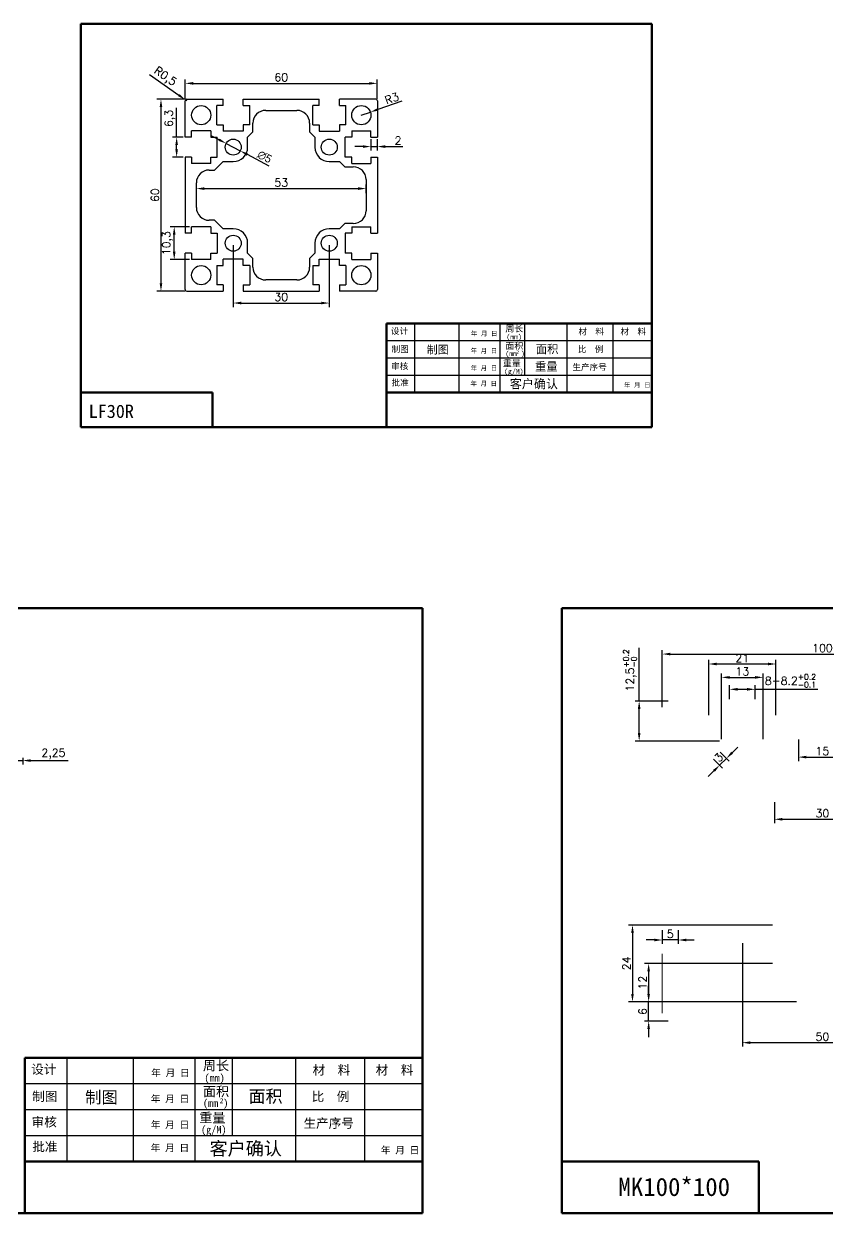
# Model space of a CAD drawing. Header units: millimetres. Extents: x 667 to 3290, y 428 to 2286.
# Drawn here: x 1120 to 1370.8, y 1030.2 to 1401.8 of the extents above; entities that cross this region are included whole.
import ezdxf

# ---------------------------------------------------------------- set-up
doc = ezdxf.new("R2010")
doc.units = ezdxf.units.MM
doc.layers.add('实体1', color=5, linetype='Continuous', lineweight=50)
doc.layers.add('标注层', color=210, linetype='Continuous', lineweight=0)
doc.layers.add('细线', color=100, linetype='Continuous')
doc.styles.get("Standard").update_dxf_attribs({"font": 'txt', "bigfont": 'gbcbig.shx'})
doc.styles.add('宋体', font='', dxfattribs={"height": 2.5})
doc.styles.add('文字', font='')
doc.styles.get('宋体').set_extended_font_data('SimSun')
doc.styles.get('文字').set_extended_font_data('KaiTi_GB2312')
doc.dimstyles.new('ISO-25', dxfattribs={"dimtxt": 2.5, "dimasz": 2.5, "dimexe": 1.25, "dimexo": 0.625, "dimtad": 1, "dimtxsty": 'Standard', "dimcen": 2.5, "dimadec": 0, "dimazin": 0, "dimtfac": 1, "dimtmove": 0, "dimatfit": 3, "dimfxl": 1, "dimarcsym": 0})

# ---------------------------------------------------------------- blocks, each defined once
blk = doc.blocks.new('*D659')
at = {"layer": 'DEFPOINTS', "color": 0, "transparency": 16777216}
for p in [(1419.34, 1204.87), (1319.34, 1187.7), (1419.34, 1187.7)]:
    blk.add_point(p, dxfattribs=at)
at = {"layer": '标注层', "color": 0, "lineweight": -2, "transparency": 16777216}
for p, q in [((1319.34, 1188.32), (1319.34, 1206.12)), ((1321.84, 1204.87), (1416.84, 1204.87)), ((1419.34, 1188.32), (1419.34, 1206.12))]:
    blk.add_line(p, q, dxfattribs=at)
at = {"layer": '标注层', "color": 0, "transparency": 16777216}
for points in [[(1321.84, 1205.29), (1321.84, 1204.46), (1319.34, 1204.87)], [(1416.84, 1205.29), (1416.84, 1204.46), (1419.34, 1204.87)]]:
    blk.add_solid(points, dxfattribs=at)
at = {"layer": '标注层', "color": 0, "transparency": 16777216, "insert": (1369.34, 1206.75), "char_height": 2.5, "attachment_point": 5}
blk.add_mtext('100', dxfattribs=at)
blk = doc.blocks.new('*D660')
at = {"layer": 'DEFPOINTS', "color": 0, "transparency": 16777216}
for p in [(1348.34, 1193.86), (1340.34, 1190.2), (1348.34, 1190.2)]:
    blk.add_point(p, dxfattribs=at)
at = {"layer": '标注层', "color": 0, "lineweight": -2, "transparency": 16777216}
for p, q in [((1340.34, 1190.82), (1340.34, 1195.11)), ((1342.84, 1193.86), (1345.84, 1193.86)), ((1348.34, 1190.82), (1348.34, 1195.11)), ((1348.34, 1193.86), (1367.88, 1193.86))]:
    blk.add_line(p, q, dxfattribs=at)
at = {"layer": '标注层', "color": 0, "transparency": 16777216}
for points in [[(1342.84, 1194.28), (1342.84, 1193.45), (1340.34, 1193.86)], [(1345.84, 1194.28), (1345.84, 1193.45), (1348.34, 1193.86)]]:
    blk.add_solid(points, dxfattribs=at)
at = {"layer": '标注层', "color": 0, "transparency": 16777216, "insert": (1359.36, 1196.53), "char_height": 2.5, "attachment_point": 5}
blk.add_mtext('\\A1;8-8.2{\\H0.7x;\\S+0.2^ -0.1;}', dxfattribs=at)
blk = doc.blocks.new('*D661')
at = {"layer": 'DEFPOINTS', "color": 0, "transparency": 16777216}
for p in [(1354.84, 1201.77), (1333.84, 1185.2), (1354.84, 1185.2)]:
    blk.add_point(p, dxfattribs=at)
at = {"layer": '标注层', "color": 0, "lineweight": -2, "transparency": 16777216}
for p, q in [((1333.84, 1185.82), (1333.84, 1203.02)), ((1336.34, 1201.77), (1352.34, 1201.77)), ((1354.84, 1185.82), (1354.84, 1203.02))]:
    blk.add_line(p, q, dxfattribs=at)
at = {"layer": '标注层', "color": 0, "transparency": 16777216}
for points in [[(1336.34, 1202.18), (1336.34, 1201.35), (1333.84, 1201.77)], [(1352.34, 1202.18), (1352.34, 1201.35), (1354.84, 1201.77)]]:
    blk.add_solid(points, dxfattribs=at)
at = {"layer": '标注层', "color": 0, "transparency": 16777216, "insert": (1344.34, 1203.64), "char_height": 2.5, "attachment_point": 5}
blk.add_mtext('21', dxfattribs=at)
blk = doc.blocks.new('*D662')
at = {"layer": 'DEFPOINTS', "color": 0, "transparency": 16777216}
for p in [(1350.84, 1197.59), (1337.84, 1177.7), (1350.84, 1177.7)]:
    blk.add_point(p, dxfattribs=at)
at = {"layer": '标注层', "color": 0, "lineweight": -2, "transparency": 16777216}
for p, q in [((1337.84, 1178.32), (1337.84, 1198.84)), ((1340.34, 1197.59), (1348.34, 1197.59)), ((1350.84, 1178.32), (1350.84, 1198.84))]:
    blk.add_line(p, q, dxfattribs=at)
at = {"layer": '标注层', "color": 0, "transparency": 16777216}
for points in [[(1340.34, 1198), (1340.34, 1197.17), (1337.84, 1197.59)], [(1348.34, 1198), (1348.34, 1197.17), (1350.84, 1197.59)]]:
    blk.add_solid(points, dxfattribs=at)
at = {"layer": '标注层', "color": 0, "transparency": 16777216, "insert": (1344.34, 1199.46), "char_height": 2.5, "attachment_point": 5}
blk.add_mtext('13', dxfattribs=at)
blk = doc.blocks.new('*D664')
at = {"layer": 'DEFPOINTS', "color": 0, "transparency": 16777216}
for p in [(1312.13, 1190.2), (1321.84, 1190.2), (1337.84, 1177.7)]:
    blk.add_point(p, dxfattribs=at)
at = {"layer": '标注层', "color": 0, "lineweight": -2, "transparency": 16777216}
for p, q in [((1312.13, 1190.2), (1312.13, 1206.82)), ((1321.21, 1190.2), (1310.88, 1190.2)), ((1312.13, 1180.2), (1312.13, 1187.7)), ((1337.21, 1177.7), (1310.88, 1177.7))]:
    blk.add_line(p, q, dxfattribs=at)
at = {"layer": '标注层', "color": 0, "transparency": 16777216}
for points in [[(1311.71, 1187.7), (1312.55, 1187.7), (1312.13, 1190.2)], [(1311.71, 1180.2), (1312.55, 1180.2), (1312.13, 1177.7)]]:
    blk.add_solid(points, dxfattribs=at)
at = {"layer": '标注层', "color": 0, "transparency": 16777216, "insert": (1309.26, 1199.76), "char_height": 2.5, "attachment_point": 5, "rotation": 90}
blk.add_mtext('\\A1;12,5{\\H0.7x;\\S+0.2^ -0;}', dxfattribs=at)
blk = doc.blocks.new('*D665')
at = {"layer": 'DEFPOINTS', "color": 0, "transparency": 16777216}
for p in [(1361.84, 1178.8), (1376.84, 1178.8), (1376.84, 1172.67)]:
    blk.add_point(p, dxfattribs=at)
at = {"layer": '标注层', "color": 0, "lineweight": -2, "transparency": 16777216}
for p, q in [((1361.84, 1178.17), (1361.84, 1171.42)), ((1376.84, 1178.17), (1376.84, 1171.42)), ((1364.34, 1172.67), (1374.34, 1172.67))]:
    blk.add_line(p, q, dxfattribs=at)
at = {"layer": '标注层', "color": 0, "transparency": 16777216}
for points in [[(1364.34, 1173.09), (1364.34, 1172.25), (1361.84, 1172.67)], [(1374.34, 1173.09), (1374.34, 1172.25), (1376.84, 1172.67)]]:
    blk.add_solid(points, dxfattribs=at)
at = {"layer": '标注层', "color": 0, "transparency": 16777216, "insert": (1369.34, 1174.55), "char_height": 2.5, "attachment_point": 5}
blk.add_mtext('15', dxfattribs=at)
blk = doc.blocks.new('*D666')
at = {"layer": 'DEFPOINTS', "color": 0, "transparency": 16777216}
for p in [(1354.34, 1159.2), (1384.34, 1159.2), (1384.34, 1153.25)]:
    blk.add_point(p, dxfattribs=at)
at = {"layer": '标注层', "color": 0, "lineweight": -2, "transparency": 16777216}
for p, q in [((1354.34, 1158.57), (1354.34, 1152)), ((1384.34, 1158.57), (1384.34, 1152)), ((1356.84, 1153.25), (1381.84, 1153.25))]:
    blk.add_line(p, q, dxfattribs=at)
at = {"layer": '标注层', "color": 0, "transparency": 16777216}
for points in [[(1356.84, 1153.66), (1356.84, 1152.83), (1354.34, 1153.25)], [(1381.84, 1153.66), (1381.84, 1152.83), (1384.34, 1153.25)]]:
    blk.add_solid(points, dxfattribs=at)
at = {"layer": '标注层', "color": 0, "transparency": 16777216, "insert": (1369.34, 1155.12), "char_height": 2.5, "attachment_point": 5}
blk.add_mtext('30', dxfattribs=at)
blk = doc.blocks.new('*D667')
at = {"layer": 'DEFPOINTS', "color": 0, "transparency": 16777216}
for p in [(1344.34, 1115.2), (1394.34, 1115.2), (1394.34, 1083.45)]:
    blk.add_point(p, dxfattribs=at)
at = {"layer": '标注层', "color": 0, "lineweight": -2, "transparency": 16777216}
for p, q in [((1344.34, 1114.57), (1344.34, 1082.2)), ((1394.34, 1114.57), (1394.34, 1082.2)), ((1346.84, 1083.45), (1391.84, 1083.45))]:
    blk.add_line(p, q, dxfattribs=at)
at = {"layer": '标注层', "color": 0, "transparency": 16777216}
for points in [[(1346.84, 1083.86), (1346.84, 1083.03), (1344.34, 1083.45)], [(1391.84, 1083.86), (1391.84, 1083.03), (1394.34, 1083.45)]]:
    blk.add_solid(points, dxfattribs=at)
at = {"layer": '标注层', "color": 0, "transparency": 16777216, "insert": (1369.34, 1085.32), "char_height": 2.5, "attachment_point": 5}
blk.add_mtext('50', dxfattribs=at)
blk = doc.blocks.new('*D671')
at = {"layer": 'DEFPOINTS', "color": 0, "transparency": 16777216}
for p in [(1315.09, 1096.2), (1361.84, 1096.2), (1321.84, 1090.2)]:
    blk.add_point(p, dxfattribs=at)
at = {"layer": '标注层', "color": 0, "lineweight": -2, "transparency": 16777216}
for p, q in [((1315.09, 1098.7), (1315.09, 1101.2)), ((1361.21, 1096.2), (1313.84, 1096.2)), ((1315.09, 1090.2), (1315.09, 1096.2)), ((1321.21, 1090.2), (1313.84, 1090.2)), ((1315.09, 1087.7), (1315.09, 1085.2))]:
    blk.add_line(p, q, dxfattribs=at)
at = {"layer": '标注层', "color": 0, "transparency": 16777216}
for points in [[(1314.67, 1098.7), (1315.5, 1098.7), (1315.09, 1096.2)], [(1314.67, 1087.7), (1315.5, 1087.7), (1315.09, 1090.2)]]:
    blk.add_solid(points, dxfattribs=at)
at = {"layer": '标注层', "color": 0, "transparency": 16777216, "insert": (1313.21, 1093.2), "char_height": 2.5, "attachment_point": 5, "rotation": 90}
blk.add_mtext('6', dxfattribs=at)
blk = doc.blocks.new('*D672')
at = {"layer": 'DEFPOINTS', "color": 0, "transparency": 16777216}
for p in [(1319.34, 1119.2), (1324.34, 1119.2), (1319.34, 1115.53)]:
    blk.add_point(p, dxfattribs=at)
at = {"layer": '标注层', "color": 0, "lineweight": -2, "transparency": 16777216}
for p, q in [((1316.84, 1115.53), (1314.34, 1115.53)), ((1319.34, 1118.57), (1319.34, 1114.28)), ((1324.34, 1115.53), (1319.34, 1115.53)), ((1324.34, 1118.57), (1324.34, 1114.28)), ((1326.84, 1115.53), (1329.34, 1115.53))]:
    blk.add_line(p, q, dxfattribs=at)
at = {"layer": '标注层', "color": 0, "transparency": 16777216}
for points in [[(1316.84, 1115.95), (1316.84, 1115.11), (1319.34, 1115.53)], [(1326.84, 1115.95), (1326.84, 1115.11), (1324.34, 1115.53)]]:
    blk.add_solid(points, dxfattribs=at)
at = {"layer": '标注层', "color": 0, "transparency": 16777216, "insert": (1321.84, 1117.41), "char_height": 2.5, "attachment_point": 5}
blk.add_mtext('5', dxfattribs=at)
blk = doc.blocks.new('*D673')
at = {"layer": 'DEFPOINTS', "color": 0, "transparency": 16777216}
for p in [(1337.02, 1174.64), (1334.89, 1172.52), (1339.38, 1172.27)]:
    blk.add_point(p, dxfattribs=at)
at = {"layer": '标注层', "color": 0, "lineweight": -2, "transparency": 16777216}
for p, q in [((1341.15, 1174.04), (1342.92, 1175.81)), ((1335.34, 1172.08), (1338.14, 1169.27)), ((1337.26, 1170.15), (1339.38, 1172.27)), ((1337.46, 1174.2), (1340.26, 1171.39)), ((1335.49, 1168.38), (1333.72, 1166.62))]:
    blk.add_line(p, q, dxfattribs=at)
at = {"layer": '标注层', "color": 0, "transparency": 16777216}
for points in [[(1340.85, 1174.34), (1341.44, 1173.75), (1339.38, 1172.27)], [(1335.2, 1168.68), (1335.79, 1168.09), (1337.26, 1170.15)]]:
    blk.add_solid(points, dxfattribs=at)
at = {"layer": '标注层', "color": 0, "transparency": 16777216, "insert": (1336.99, 1172.54), "char_height": 2.5, "attachment_point": 5, "rotation": 45}
blk.add_mtext('3', dxfattribs=at)
blk = doc.blocks.new('*D675')
at = {"layer": 'DEFPOINTS', "color": 0, "transparency": 16777216}
for p in [(1354.34, 1108.2), (1315.09, 1096.2), (1319.34, 1096.2)]:
    blk.add_point(p, dxfattribs=at)
at = {"layer": '标注层', "color": 0, "lineweight": -2, "transparency": 16777216}
for p, q in [((1353.71, 1108.2), (1313.84, 1108.2)), ((1315.09, 1105.7), (1315.09, 1098.7)), ((1318.71, 1096.2), (1313.84, 1096.2))]:
    blk.add_line(p, q, dxfattribs=at)
at = {"layer": '标注层', "color": 0, "transparency": 16777216}
for points in [[(1314.67, 1105.7), (1315.5, 1105.7), (1315.09, 1108.2)], [(1314.67, 1098.7), (1315.5, 1098.7), (1315.09, 1096.2)]]:
    blk.add_solid(points, dxfattribs=at)
at = {"layer": '标注层', "color": 0, "transparency": 16777216, "insert": (1313.21, 1102.2), "char_height": 2.5, "attachment_point": 5, "rotation": 90}
blk.add_mtext('12', dxfattribs=at)
blk = doc.blocks.new('*D676')
at = {"layer": 'DEFPOINTS', "color": 0, "transparency": 16777216}
for p in [(1354.34, 1120.2), (1310.04, 1096.2), (1319.34, 1096.2)]:
    blk.add_point(p, dxfattribs=at)
at = {"layer": '标注层', "color": 0, "lineweight": -2, "transparency": 16777216}
for p, q in [((1353.71, 1120.2), (1308.79, 1120.2)), ((1310.04, 1117.7), (1310.04, 1098.7)), ((1318.71, 1096.2), (1308.79, 1096.2))]:
    blk.add_line(p, q, dxfattribs=at)
at = {"layer": '标注层', "color": 0, "transparency": 16777216}
for points in [[(1309.62, 1117.7), (1310.46, 1117.7), (1310.04, 1120.2)], [(1309.62, 1098.7), (1310.46, 1098.7), (1310.04, 1096.2)]]:
    blk.add_solid(points, dxfattribs=at)
at = {"layer": '标注层', "color": 0, "transparency": 16777216, "insert": (1308.16, 1108.2), "char_height": 2.5, "attachment_point": 5, "rotation": 90}
blk.add_mtext('24', dxfattribs=at)
blk = doc.blocks.new('*D714')
at = {"layer": 'DEFPOINTS', "color": 0, "transparency": 16777216}
for p in [(1230.37, 1383.19), (1170.38, 1377.73), (1230.37, 1377.73)]:
    blk.add_point(p, dxfattribs=at)
at = {"layer": '标注层', "color": 0, "lineweight": -2, "transparency": 16777216}
for p, q in [((1170.38, 1378.36), (1170.38, 1384.44)), ((1172.88, 1383.19), (1227.87, 1383.19)), ((1230.37, 1378.36), (1230.37, 1384.44))]:
    blk.add_line(p, q, dxfattribs=at)
at = {"layer": '标注层', "color": 0, "transparency": 16777216}
for points in [[(1172.88, 1383.61), (1172.88, 1382.78), (1170.38, 1383.19)], [(1227.87, 1383.61), (1227.87, 1382.78), (1230.37, 1383.19)]]:
    blk.add_solid(points, dxfattribs=at)
at = {"layer": '标注层', "color": 0, "transparency": 16777216, "insert": (1200.37, 1385.07), "char_height": 2.5, "attachment_point": 5}
blk.add_mtext('{60}{}{}', dxfattribs=at)
blk = doc.blocks.new('*D715')
at = {"layer": 'DEFPOINTS', "color": 0, "transparency": 16777216}
for p in [(1170.87, 1378.26), (1162.81, 1318.26), (1170.87, 1318.26)]:
    blk.add_point(p, dxfattribs=at)
at = {"layer": '标注层', "color": 0, "lineweight": -2, "transparency": 16777216}
for p, q in [((1170.25, 1378.26), (1161.56, 1378.26)), ((1162.81, 1375.76), (1162.81, 1320.76)), ((1170.25, 1318.26), (1161.56, 1318.26))]:
    blk.add_line(p, q, dxfattribs=at)
at = {"layer": '标注层', "color": 0, "transparency": 16777216}
for points in [[(1162.4, 1375.76), (1163.23, 1375.76), (1162.81, 1378.26)], [(1162.4, 1320.76), (1163.23, 1320.76), (1162.81, 1318.26)]]:
    blk.add_solid(points, dxfattribs=at)
at = {"layer": '标注层', "color": 0, "transparency": 16777216, "insert": (1160.94, 1348.26), "char_height": 2.5, "attachment_point": 5, "rotation": 90}
blk.add_mtext('60', dxfattribs=at)
blk = doc.blocks.new('*D716')
at = {"layer": 'DEFPOINTS', "color": 0, "transparency": 16777216}
for p in [(1166.95, 1338.41), (1172.37, 1338.41), (1172.37, 1328.11)]:
    blk.add_point(p, dxfattribs=at)
at = {"layer": '标注层', "color": 0, "lineweight": -2, "transparency": 16777216}
for p, q in [((1171.75, 1338.41), (1165.7, 1338.41)), ((1166.95, 1330.61), (1166.95, 1335.91)), ((1171.75, 1328.11), (1165.7, 1328.11))]:
    blk.add_line(p, q, dxfattribs=at)
at = {"layer": '标注层', "color": 0, "transparency": 16777216}
for points in [[(1166.53, 1335.91), (1167.37, 1335.91), (1166.95, 1338.41)], [(1166.53, 1330.61), (1167.37, 1330.61), (1166.95, 1328.11)]]:
    blk.add_solid(points, dxfattribs=at)
at = {"layer": '标注层', "color": 0, "transparency": 16777216, "insert": (1164.87, 1333.26), "char_height": 2.5, "attachment_point": 5, "rotation": 90}
blk.add_mtext('10,3', dxfattribs=at)
blk = doc.blocks.new('*D897')
at = {"layer": 'DEFPOINTS', "color": 0, "transparency": 16777216}
for p in [(1167.71, 1366.41), (1170.37, 1366.41), (1170.37, 1360.11)]:
    blk.add_point(p, dxfattribs=at)
at = {"layer": '标注层', "color": 0, "lineweight": -2, "transparency": 16777216}
for p, q in [((1167.71, 1366.41), (1167.71, 1375.57)), ((1169.75, 1366.41), (1166.46, 1366.41)), ((1167.71, 1362.61), (1167.71, 1363.91)), ((1169.75, 1360.11), (1166.46, 1360.11))]:
    blk.add_line(p, q, dxfattribs=at)
at = {"layer": '标注层', "color": 0, "transparency": 16777216}
for points in [[(1167.29, 1363.91), (1168.12, 1363.91), (1167.71, 1366.41)], [(1167.29, 1362.61), (1168.12, 1362.61), (1167.71, 1360.11)]]:
    blk.add_solid(points, dxfattribs=at)
at = {"layer": '标注层', "color": 0, "transparency": 16777216, "insert": (1165.62, 1372.24), "char_height": 2.5, "attachment_point": 5, "rotation": 90}
blk.add_mtext('6,3', dxfattribs=at)
blk = doc.blocks.new('*D898')
at = {"layer": 'DEFPOINTS', "color": 0, "transparency": 16777216}
for p in [(1228.37, 1366.41), (1230.37, 1366.41), (1230.37, 1363.44)]:
    blk.add_point(p, dxfattribs=at)
at = {"layer": '标注层', "color": 0, "lineweight": -2, "transparency": 16777216}
for p, q in [((1228.37, 1365.78), (1228.37, 1362.19)), ((1230.37, 1365.78), (1230.37, 1362.19)), ((1225.87, 1363.44), (1223.37, 1363.44)), ((1228.37, 1363.44), (1230.37, 1363.44)), ((1232.87, 1363.44), (1238.29, 1363.44))]:
    blk.add_line(p, q, dxfattribs=at)
at = {"layer": '标注层', "color": 0, "transparency": 16777216}
for points in [[(1225.87, 1363.86), (1225.87, 1363.02), (1228.37, 1363.44)], [(1232.87, 1363.86), (1232.87, 1363.02), (1230.37, 1363.44)]]:
    blk.add_solid(points, dxfattribs=at)
at = {"layer": '标注层', "color": 0, "transparency": 16777216, "insert": (1236.83, 1365.31), "char_height": 2.5, "attachment_point": 5}
blk.add_mtext('2', dxfattribs=at)
blk = doc.blocks.new('*D899')
at = {"layer": 'DEFPOINTS', "color": 0, "transparency": 16777216}
for p in [(1226.87, 1350.31), (1173.87, 1348.26), (1226.87, 1348.26)]:
    blk.add_point(p, dxfattribs=at)
at = {"layer": '标注层', "color": 0, "lineweight": -2, "transparency": 16777216}
for p, q in [((1173.87, 1348.88), (1173.87, 1351.56)), ((1176.37, 1350.31), (1224.37, 1350.31)), ((1226.87, 1348.88), (1226.87, 1351.56))]:
    blk.add_line(p, q, dxfattribs=at)
at = {"layer": '标注层', "color": 0, "transparency": 16777216}
for points in [[(1176.37, 1350.73), (1176.37, 1349.89), (1173.87, 1350.31)], [(1224.37, 1350.73), (1224.37, 1349.89), (1226.87, 1350.31)]]:
    blk.add_solid(points, dxfattribs=at)
at = {"layer": '标注层', "color": 0, "transparency": 16777216, "insert": (1200.37, 1352.19), "char_height": 2.5, "attachment_point": 5}
blk.add_mtext('53', dxfattribs=at)
blk = doc.blocks.new('*D900')
at = {"layer": 'DEFPOINTS', "color": 0, "transparency": 16777216}
for p in [(1183.16, 1364.42), (1187.59, 1362.1)]:
    blk.add_point(p, dxfattribs=at)
at = {"layer": '标注层', "color": 0, "lineweight": -2, "transparency": 16777216}
for p, q in [((1180.95, 1365.58), (1178.73, 1366.74)), ((1183.16, 1364.42), (1187.59, 1362.1)), ((1196.6, 1357.37), (1189.8, 1360.94))]:
    blk.add_line(p, q, dxfattribs=at)
at = {"layer": '标注层', "color": 0, "transparency": 16777216}
for points in [[(1181.14, 1365.95), (1180.75, 1365.21), (1183.16, 1364.42)], [(1190, 1361.3), (1189.61, 1360.57), (1187.59, 1362.1)]]:
    blk.add_solid(points, dxfattribs=at)
at = {"layer": '标注层', "color": 0, "transparency": 16777216, "insert": (1195.18, 1360.23), "char_height": 2.5, "attachment_point": 5, "rotation": 332.323}
blk.add_mtext('{\\fTunga|b0|i0|c0|p2;∅5}', dxfattribs=at)
blk = doc.blocks.new('*D901')
at = {"layer": 'DEFPOINTS', "color": 0, "transparency": 16777216}
for p in [(1170.47, 1378.05), (1170.87, 1377.76)]:
    blk.add_point(p, dxfattribs=at)
at = {"layer": '标注层', "color": 0, "lineweight": -2, "transparency": 16777216}
for p, q in [((1159.25, 1386.01), (1168.43, 1379.49)), ((1170.87, 1377.76), (1170.47, 1378.05))]:
    blk.add_line(p, q, dxfattribs=at)
at = {"layer": '标注层', "color": 0, "transparency": 16777216}
blk.add_solid([(1168.67, 1379.83), (1168.19, 1379.15), (1170.47, 1378.05)], dxfattribs=at)
at = {"layer": '标注层', "color": 0, "transparency": 16777216, "insert": (1164.03, 1385.17), "char_height": 2.5, "attachment_point": 5, "rotation": 324.6266}
blk.add_mtext('R0,5', dxfattribs=at)
blk = doc.blocks.new('*D902')
at = {"layer": 'DEFPOINTS', "color": 0, "transparency": 16777216}
for p in [(1225.37, 1373.26), (1228.21, 1374.23)]:
    blk.add_point(p, dxfattribs=at)
at = {"layer": '标注层', "color": 0, "lineweight": -2, "transparency": 16777216}
for p, q in [((1238.06, 1377.61), (1230.58, 1375.04)), ((1225.37, 1373.26), (1228.21, 1374.23))]:
    blk.add_line(p, q, dxfattribs=at)
at = {"layer": '标注层', "color": 0, "transparency": 16777216}
blk.add_solid([(1230.44, 1375.44), (1230.71, 1374.65), (1228.21, 1374.23)], dxfattribs=at)
at = {"layer": '标注层', "color": 0, "transparency": 16777216, "insert": (1234.89, 1378.51), "char_height": 2.5, "attachment_point": 5, "rotation": 18.9478}
blk.add_mtext('R3', dxfattribs=at)
blk = doc.blocks.new('*D903')
at = {"layer": 'DEFPOINTS', "color": 0, "transparency": 16777216}
for p in [(1185.37, 1333.26), (1215.37, 1333.26), (1215.37, 1314.55)]:
    blk.add_point(p, dxfattribs=at)
at = {"layer": '标注层', "color": 0, "lineweight": -2, "transparency": 16777216}
for p, q in [((1185.37, 1332.63), (1185.37, 1313.3)), ((1215.37, 1332.63), (1215.37, 1313.3)), ((1187.87, 1314.55), (1212.87, 1314.55))]:
    blk.add_line(p, q, dxfattribs=at)
at = {"layer": '标注层', "color": 0, "transparency": 16777216}
for points in [[(1187.87, 1314.97), (1187.87, 1314.14), (1185.37, 1314.55)], [(1212.87, 1314.97), (1212.87, 1314.14), (1215.37, 1314.55)]]:
    blk.add_solid(points, dxfattribs=at)
at = {"layer": '标注层', "color": 0, "transparency": 16777216, "insert": (1200.37, 1316.43), "char_height": 2.5, "attachment_point": 5}
blk.add_mtext('30', dxfattribs=at)
blk = doc.blocks.new('*D778')
at = {"color": 0, "lineweight": -2, "transparency": 16777216}
for p, q in [((1114.92, 1171.6), (1112.42, 1171.6)), ((1117.42, 1172.49), (1117.42, 1170.35)), ((1117.42, 1171.6), (1119.67, 1171.6)), ((1119.67, 1172.49), (1119.67, 1170.35)), ((1122.17, 1171.6), (1133.84, 1171.6))]:
    blk.add_line(p, q, dxfattribs=at)
at = {"color": 0, "transparency": 16777216}
for points in [[(1114.92, 1172.01), (1114.92, 1171.18), (1117.42, 1171.6)], [(1122.17, 1172.01), (1122.17, 1171.18), (1119.67, 1171.6)]]:
    blk.add_solid(points, dxfattribs=at)
at = {"layer": 'DEFPOINTS', "color": 0, "transparency": 16777216}
for p in [(1117.42, 1173.11), (1119.67, 1173.11), (1119.67, 1171.6)]:
    blk.add_point(p, dxfattribs=at)
at = {"color": 0, "lineweight": 40, "transparency": 16777216, "insert": (1129.25, 1173.68), "char_height": 2.5, "attachment_point": 5}
blk.add_mtext('2,25', dxfattribs=at)

msp = doc.modelspace()

# ---------------------------------------------------------------- linework, layer by layer
for p, q in [((1170.374, 1366.408), (1170.374, 1377.758)), ((1170.874, 1378.258), (1182.224, 1378.258)), ((1182.224, 1376.258), (1180.224, 1376.258)), ((1180.224, 1370.258), (1180.224, 1376.258)), ((1182.224, 1376.258), (1182.224, 1378.258)), ((1188.524, 1378.258), (1212.224, 1378.258)), ((1188.524, 1376.258), (1188.524, 1378.258)), ((1188.524, 1376.258), (1190.524, 1376.258)), ((1190.524, 1370.258), (1190.524, 1376.258)), ((1212.224, 1376.258), (1210.224, 1376.258)), ((1210.224, 1370.258), (1210.224, 1376.258)), ((1212.224, 1376.258), (1211.224, 1376.258)), ((1212.224, 1376.258), (1212.224, 1378.258)), ((1212.224, 1376.258), (1212.224, 1378.258)), ((1229.874, 1378.258), (1218.524, 1378.258)), ((1218.524, 1376.258), (1218.524, 1378.258)), ((1218.524, 1376.258), (1218.524, 1378.258)), ((1218.524, 1376.258), (1220.524, 1376.258)), ((1218.524, 1376.258), (1219.524, 1376.258)), ((1220.524, 1370.258), (1220.524, 1376.258)), ((1230.374, 1377.758), (1230.374, 1366.408)), ((1195.524, 1374.758), (1205.224, 1374.758)), ((1178.374, 1368.408), (1172.374, 1368.408)), ((1172.374, 1366.408), (1172.374, 1368.408)), ((1178.374, 1368.408), (1178.374, 1366.408)), ((1180.224, 1370.258), (1182.224, 1370.258)), ((1182.224, 1370.258), (1182.224, 1368.258)), ((1188.524, 1368.258), (1182.224, 1368.258)), ((1188.524, 1370.258), (1188.524, 1368.258)), ((1190.524, 1370.258), (1188.524, 1370.258)), ((1189.874, 1366.408), (1191.524, 1368.058)), ((1191.524, 1368.058), (1191.524, 1370.758)), ((1209.224, 1370.758), (1209.224, 1368.058)), ((1209.224, 1368.058), (1210.874, 1366.408)), ((1210.224, 1370.258), (1212.224, 1370.258)), ((1211.224, 1370.258), (1212.224, 1370.258)), ((1212.224, 1370.258), (1212.224, 1368.258)), ((1212.224, 1370.258), (1212.224, 1368.258)), ((1212.224, 1368.258), (1218.524, 1368.258)), ((1212.224, 1368.258), (1218.524, 1368.258)), ((1218.524, 1370.258), (1218.524, 1368.258)), ((1220.524, 1370.258), (1218.524, 1370.258)), ((1219.524, 1370.258), (1218.524, 1370.258)), ((1218.524, 1370.258), (1218.524, 1368.258)), ((1222.374, 1368.408), (1228.374, 1368.408)), ((1222.374, 1368.408), (1222.374, 1366.408)), ((1228.374, 1366.408), (1228.374, 1368.408)), ((1172.374, 1366.408), (1170.374, 1366.408)), ((1178.374, 1366.408), (1180.374, 1366.408)), ((1180.374, 1360.108), (1180.374, 1366.408)), ((1189.874, 1363.258), (1189.874, 1366.408)), ((1210.874, 1366.408), (1210.874, 1363.258)), ((1220.374, 1360.108), (1220.374, 1366.408)), ((1222.374, 1366.408), (1220.374, 1366.408)), ((1222.374, 1366.408), (1220.374, 1366.408)), ((1220.374, 1360.108), (1220.374, 1366.408)), ((1222.374, 1367.408), (1222.374, 1366.408)), ((1228.374, 1366.408), (1228.374, 1367.408)), ((1228.374, 1366.408), (1230.374, 1366.408)), ((1228.374, 1366.408), (1230.374, 1366.408)), ((1170.374, 1360.108), (1170.374, 1336.408)), ((1172.374, 1360.108), (1170.374, 1360.108)), ((1172.374, 1360.108), (1172.374, 1358.108)), ((1178.374, 1358.108), (1172.374, 1358.108)), ((1178.374, 1358.108), (1178.374, 1360.108)), ((1178.374, 1360.108), (1180.374, 1360.108)), ((1179.574, 1356.108), (1182.224, 1358.758)), ((1182.224, 1358.758), (1185.374, 1358.758)), ((1215.374, 1358.758), (1218.524, 1358.758)), ((1218.524, 1358.758), (1220.174, 1357.108)), ((1220.174, 1357.108), (1222.874, 1357.108)), ((1222.374, 1360.108), (1220.374, 1360.108)), ((1222.374, 1360.108), (1220.374, 1360.108)), ((1222.374, 1359.108), (1222.374, 1360.108)), ((1222.374, 1358.108), (1222.374, 1360.108)), ((1222.374, 1358.108), (1228.374, 1358.108)), ((1228.374, 1360.108), (1230.374, 1360.108)), ((1228.374, 1360.108), (1228.374, 1359.108)), ((1228.374, 1360.108), (1228.374, 1358.108)), ((1228.374, 1360.108), (1230.374, 1360.108)), ((1230.374, 1360.108), (1230.374, 1336.408)), ((1177.874, 1356.108), (1179.574, 1356.108)), ((1226.874, 1353.108), (1226.874, 1343.408)), ((1173.874, 1344.408), (1173.874, 1352.108)), ((1178.374, 1338.408), (1172.374, 1338.408)), ((1172.374, 1336.408), (1172.374, 1338.408)), ((1179.574, 1340.408), (1177.874, 1340.408)), ((1178.374, 1338.408), (1178.374, 1336.408)), ((1182.224, 1337.758), (1179.574, 1340.408)), ((1220.174, 1339.408), (1218.524, 1337.758)), ((1222.874, 1339.408), (1220.174, 1339.408)), ((1222.374, 1338.408), (1228.374, 1338.408)), ((1222.374, 1338.408), (1222.374, 1336.408)), ((1228.374, 1336.408), (1228.374, 1338.408)), ((1172.374, 1336.408), (1170.374, 1336.408)), ((1178.374, 1336.408), (1180.374, 1336.408)), ((1180.374, 1336.408), (1180.374, 1330.108)), ((1185.374, 1337.758), (1182.224, 1337.758)), ((1218.524, 1337.758), (1215.374, 1337.758)), ((1220.374, 1336.408), (1220.374, 1330.108)), ((1222.374, 1336.408), (1220.374, 1336.408)), ((1222.374, 1336.408), (1220.374, 1336.408)), ((1220.374, 1336.408), (1220.374, 1330.108)), ((1222.374, 1337.408), (1222.374, 1336.408)), ((1228.374, 1336.408), (1228.374, 1337.408)), ((1228.374, 1336.408), (1230.374, 1336.408)), ((1228.374, 1336.408), (1230.374, 1336.408)), ((1189.874, 1330.108), (1189.874, 1333.258)), ((1210.874, 1333.258), (1210.874, 1330.108)), ((1170.374, 1318.758), (1170.374, 1330.108)), ((1172.374, 1330.108), (1170.374, 1330.108)), ((1172.374, 1330.108), (1172.374, 1328.108)), ((1178.374, 1328.108), (1172.374, 1328.108)), ((1178.374, 1328.108), (1178.374, 1330.108)), ((1178.374, 1330.108), (1180.374, 1330.108)), ((1188.524, 1328.258), (1182.224, 1328.258)), ((1182.224, 1326.258), (1182.224, 1328.258)), ((1188.524, 1326.258), (1188.524, 1328.258)), ((1191.524, 1328.458), (1189.874, 1330.108)), ((1191.524, 1325.758), (1191.524, 1328.458)), ((1210.874, 1330.108), (1209.224, 1328.458)), ((1209.224, 1328.458), (1209.224, 1325.758)), ((1212.224, 1328.258), (1218.524, 1328.258)), ((1212.224, 1326.258), (1212.224, 1328.258)), ((1212.224, 1326.258), (1212.224, 1328.258)), ((1212.224, 1328.258), (1218.524, 1328.258)), ((1218.524, 1326.258), (1218.524, 1328.258)), ((1218.524, 1326.258), (1218.524, 1328.258)), ((1222.374, 1330.108), (1220.374, 1330.108)), ((1222.374, 1330.108), (1220.374, 1330.108)), ((1222.374, 1329.108), (1222.374, 1330.108)), ((1222.374, 1328.108), (1222.374, 1330.108)), ((1222.374, 1328.108), (1228.374, 1328.108)), ((1228.374, 1330.108), (1230.374, 1330.108)), ((1228.374, 1330.108), (1228.374, 1329.108)), ((1228.374, 1330.108), (1228.374, 1328.108)), ((1228.374, 1330.108), (1230.374, 1330.108)), ((1230.374, 1330.108), (1230.374, 1318.758)), ((1180.224, 1326.258), (1182.224, 1326.258)), ((1180.224, 1326.258), (1180.224, 1320.258)), ((1190.524, 1326.258), (1188.524, 1326.258)), ((1190.524, 1326.258), (1190.524, 1320.258)), ((1210.224, 1326.258), (1212.224, 1326.258)), ((1210.224, 1326.258), (1210.224, 1320.258)), ((1211.224, 1326.258), (1212.224, 1326.258)), ((1220.524, 1326.258), (1218.524, 1326.258)), ((1219.524, 1326.258), (1218.524, 1326.258)), ((1220.524, 1326.258), (1220.524, 1320.258)), ((1182.224, 1320.258), (1180.224, 1320.258)), ((1182.224, 1320.258), (1182.224, 1318.258)), ((1188.524, 1320.258), (1188.524, 1318.258)), ((1188.524, 1320.258), (1190.524, 1320.258)), ((1205.224, 1321.758), (1195.524, 1321.758)), ((1212.224, 1320.258), (1210.224, 1320.258)), ((1212.224, 1320.258), (1211.224, 1320.258)), ((1212.224, 1320.258), (1212.224, 1318.258)), ((1212.224, 1320.258), (1212.224, 1318.258)), ((1218.524, 1320.258), (1218.524, 1318.258)), ((1218.524, 1320.258), (1220.524, 1320.258)), ((1218.524, 1320.258), (1219.524, 1320.258)), ((1218.524, 1320.258), (1218.524, 1318.258)), ((1170.874, 1318.258), (1182.224, 1318.258)), ((1188.524, 1318.258), (1212.224, 1318.258)), ((1229.874, 1318.258), (1218.524, 1318.258))]:
    msp.add_line(p, q)
for centre, radius in [((1175.374, 1373.258), 3), ((1225.374, 1373.258), 3), ((1185.374, 1363.258), 2.5), ((1215.374, 1363.258), 2.5), ((1185.374, 1333.258), 2.5), ((1215.374, 1333.258), 2.5), ((1175.374, 1323.258), 3), ((1225.374, 1323.258), 3)]:
    msp.add_circle(centre, radius)
for centre, radius, start, end in [((1170.874, 1377.758), 0.5, 90, 180), ((1229.874, 1377.758), 0.5, 0, 90), ((1195.524, 1370.758), 4, 90, 180), ((1205.224, 1370.758), 4, 0, 90), ((1185.374, 1363.258), 4.5, 270, 0), ((1215.374, 1363.258), 4.5, 180, 270), ((1222.874, 1353.108), 4, 0, 90), ((1177.874, 1352.108), 4, 90, 180), ((1177.874, 1344.408), 4, 180, 270), ((1222.874, 1343.408), 4, 270, 0), ((1185.374, 1333.258), 4.5, 0, 90), ((1215.374, 1333.258), 4.5, 90, 180), ((1195.524, 1325.758), 4, 180, 270), ((1205.224, 1325.758), 4, 270, 0), ((1170.874, 1318.758), 0.5, 180, 270), ((1229.874, 1318.758), 0.5, 270, 0)]:
    msp.add_arc(centre, radius, start, end)
at = {"layer": '实体1', "lineweight": 70}
for p, q in [((1316.041, 1401.807), (1137.841, 1401.807)), ((1137.841, 1401.807), (1137.841, 1275.807)), ((1316.041, 1275.807), (1316.041, 1401.807)), ((1137.841, 1275.807), (1316.041, 1275.807)), ((1244.467, 1219.162), (977.167, 1219.162)), ((1244.467, 1030.162), (1244.467, 1219.162)), ((1555.244, 1219.162), (1287.944, 1219.162)), ((1287.944, 1219.162), (1287.944, 1030.162)), ((977.167, 1030.162), (1244.467, 1030.162)), ((1287.944, 1030.162), (1555.244, 1030.162))]:
    msp.add_line(p, q, dxfattribs=at)
at = {"layer": '实体1'}
for p, q in [((1305.241, 1401.807), (1289.041, 1401.807)), ((1233.267, 1308.207), (1316.041, 1308.207)), ((1233.267, 1275.807), (1233.267, 1308.207)), ((1137.841, 1286.607), (1178.873, 1286.607)), ((1178.873, 1286.607), (1178.873, 1275.807)), ((1233.267, 1286.607), (1240.441, 1286.607)), ((1240.441, 1286.607), (1316.041, 1286.607)), ((1228.267, 1219.162), (1203.967, 1219.162)), ((1120.306, 1078.762), (1244.467, 1078.762)), ((1120.306, 1030.162), (1120.306, 1078.762)), ((1120.306, 1046.362), (1131.067, 1046.362)), ((1131.067, 1046.362), (1244.467, 1046.362)), ((1287.944, 1046.362), (1349.492, 1046.362)), ((1349.492, 1046.362), (1349.492, 1030.162))]:
    msp.add_line(p, q, dxfattribs=at)
at = {"layer": '标注层'}
msp.add_line((1319.335, 1111.197), (1319.335, 1092.697), dxfattribs=at)
at = {"layer": '细线', "color": 5}
for p, q in [((1242.07, 1286.607), (1242.07, 1308.207)), ((1255.891, 1286.607), (1255.891, 1308.207)), ((1268.748, 1286.607), (1268.748, 1308.207)), ((1276.467, 1292.007), (1276.467, 1308.207)), ((1289.69, 1286.607), (1289.69, 1308.207)), ((1304.041, 1286.607), (1304.041, 1308.207)), ((1233.267, 1302.807), (1316.041, 1302.807)), ((1233.267, 1297.407), (1316.041, 1297.407)), ((1233.267, 1292.007), (1316.041, 1292.007)), ((1133.511, 1046.362), (1133.511, 1078.762)), ((1154.242, 1046.362), (1154.242, 1078.762)), ((1173.528, 1046.362), (1173.528, 1078.762)), ((1185.106, 1054.462), (1185.106, 1078.762)), ((1204.94, 1046.362), (1204.94, 1078.762)), ((1226.467, 1046.362), (1226.467, 1078.762)), ((1120.306, 1070.662), (1244.467, 1070.662)), ((1120.306, 1062.562), (1244.467, 1062.562)), ((1120.306, 1054.462), (1244.467, 1054.462))]:
    msp.add_line(p, q, dxfattribs=at)

# ---------------------------------------------------------------- texts
at = {"layer": '实体1'}
for s, height, style, p in [('设计', 1.92, '宋体', (1234.601, 1304.834)), ('年 月 日', 1.44, '宋体', (1259.577, 1304.311)), ('周长', 1.9968, '宋体', (1270.345, 1305.565)), ('(mm)', 1.56, '文字', (1270.646, 1303.207)), ('材  料', 1.92, '宋体', (1293.162, 1304.685)), ('材  料', 1.92, '宋体', (1306.308, 1304.685)), ('制图', 1.92, '宋体', (1234.805, 1299.189)), ('制图', 2.496, '宋体', (1245.817, 1298.712)), ('面积', 1.9968, '宋体', (1270.345, 1300.165)), ('面积', 2.5958, '宋体', (1279.832, 1298.86)), ('比  例', 1.92, '宋体', (1292.978, 1299.166)), ('年 月 日', 1.44, '宋体', (1259.488, 1298.911)), ('(mm )', 1.56, '文字', (1270.337, 1297.964)), ('2', 1.03, '文字', (1273.813, 1298.711)), ('审核', 1.92, '宋体', (1234.678, 1293.86)), ('年 月 日', 1.44, '宋体', (1259.488, 1293.511)), ('重量', 1.9968, '宋体', (1269.579, 1294.712)), ('(g/M)', 1.56, '文字', (1269.944, 1292.429)), ('重量', 2.5958, '宋体', (1279.591, 1293.403)), ('生产序号', 1.92, '宋体', (1291.281, 1293.586)), ('批准', 1.92, '宋体', (1234.818, 1288.717)), ('年 月 日', 1.44, '宋体', (1259.461, 1288.688)), ('客户确认', 2.7648, '宋体', (1271.709, 1287.893)), ('年 月 日', 1.44, '宋体', (1307.375, 1288.222)), ('LF30R', 4.1472, '宋体', (1140.251, 1278.659)), ('周长', 2.9952, '宋体', (1175.924, 1074.798)), ('设计', 2.88, '宋体', (1122.307, 1073.702)), ('年 月 日', 2.16, '宋体', (1159.772, 1072.918)), ('材  料', 2.88, '宋体', (1210.149, 1073.479)), ('材  料', 2.88, '宋体', (1229.868, 1073.479)), ('(mm)', 2.34, '文字', (1176.374, 1071.261)), ('制图', 2.88, '宋体', (1122.613, 1065.235)), ('制图', 3.744, '宋体', (1139.131, 1064.519)), ('年 月 日', 2.16, '宋体', (1159.638, 1064.818)), ('面积', 2.9952, '宋体', (1175.924, 1066.698)), ('面积', 3.8938, '宋体', (1190.154, 1064.742)), ('比  例', 2.88, '宋体', (1209.872, 1065.201)), ('(mm )', 2.34, '文字', (1175.911, 1063.398)), ('2', 1.544, '文字', (1181.125, 1064.518)), ('审核', 2.88, '宋体', (1122.422, 1057.241)), ('年 月 日', 2.16, '宋体', (1159.638, 1056.718)), ('重量', 2.9952, '宋体', (1174.774, 1058.52)), ('生产序号', 2.88, '宋体', (1207.327, 1056.83)), ('(g/M)', 2.34, '文字', (1175.321, 1055.095)), ('批准', 2.88, '宋体', (1122.632, 1049.527)), ('年 月 日', 2.16, '宋体', (1159.598, 1049.484)), ('客户确认', 4.1472, '宋体', (1177.968, 1048.291)), ('年 月 日', 2.16, '宋体', (1231.468, 1048.785))]:
    msp.add_text(s, height=height, dxfattribs=dict(at, style=style)).set_placement(p)
at = {"layer": '标注层', "insert": (1305.641, 1041.233), "char_height": 5.4675, "width": 62.5968, "attachment_point": 1}
msp.add_mtext('{\\fKaiTi_GB2312|b0|i0|c134|p49;\\H1.042x;MK100*100}', dxfattribs=at)

# ---------------------------------------------------------------- dimensions: what is measured, and where the dimension line sits
at = {"lineweight": 40}
dim = msp.add_linear_dim(base=(1119.672, 1171.597), p1=(1117.422, 1173.112), p2=(1119.672, 1173.112), dimstyle='ISO-25', dxfattribs=at)
dim.commit()
dim.dimension.update_dxf_attribs({"geometry": '*D778', "text_midpoint": (1129.255, 1173.681)})
at = {"layer": '标注层'}
for center, mpoint, picture, middle in [((1170.874, 1377.758), (1170.467, 1378.047), '*D901', (1164.028, 1385.173)), ((1225.374, 1373.258), (1228.212, 1374.232), '*D902', (1234.894, 1378.508))]:
    dim = msp.add_radius_dim(center=center, mpoint=mpoint, dimstyle='ISO-25', dxfattribs=at)
    dim.commit()
    dim.dimension.update_dxf_attribs({"geometry": picture, "text_midpoint": middle})
dim = msp.add_linear_dim(base=(1230.374, 1383.194), p1=(1170.375, 1377.73), p2=(1230.374, 1377.73), text='{<>}{}{}', dimstyle='ISO-25', override={"dimgap": 0.625, "dimtad": 1, "dimjust": 0, "dimdec": 0, "dimlfac": 1, "dimse1": 0, "dimse2": 0, "dimsd1": 0, "dimsd2": 0}, dxfattribs=at)
dim.commit()
dim.dimension.update_dxf_attribs({"geometry": '*D714', "text_midpoint": (1200.375, 1385.069)})
for base, p1, p2, picture, middle in [((1162.815, 1318.258), (1170.874, 1378.258), (1170.874, 1318.258), '*D715', (1160.94, 1348.258)), ((1167.706, 1366.408), (1170.374, 1360.108), (1170.374, 1366.408), '*D897', (1165.623, 1372.241)), ((1166.948, 1338.408), (1172.374, 1328.108), (1172.374, 1338.408), '*D716', (1164.865, 1333.258)), ((1310.039, 1096.197), (1354.335, 1120.197), (1319.335, 1096.197), '*D676', (1308.164, 1108.197)), ((1315.086, 1096.197), (1354.335, 1108.196), (1319.335, 1096.197), '*D675', (1313.211, 1102.197)), ((1315.086, 1096.197), (1321.835, 1090.197), (1361.835, 1096.197), '*D671', (1313.211, 1093.197))]:
    dim = msp.add_linear_dim(base=base, p1=p1, p2=p2, angle=90, dimstyle='ISO-25', dxfattribs=at)
    dim.commit()
    dim.dimension.update_dxf_attribs({"geometry": picture, "text_midpoint": middle})
dim = msp.add_diameter_dim_2p(p1=(1183.16, 1364.419), p2=(1187.588, 1362.097), text='{\\fTunga|b0|i0|c0|p2;<>}', dimstyle='ISO-25', dxfattribs=at)
dim.commit()
dim.dimension.update_dxf_attribs({"geometry": '*D900', "text_midpoint": (1195.18, 1360.232)})
for base, p1, p2, picture, middle in [((1230.374, 1363.439), (1228.374, 1366.408), (1230.374, 1366.408), '*D898', (1236.833, 1365.314)), ((1226.874, 1350.311), (1173.874, 1348.258), (1226.874, 1348.258), '*D899', (1200.374, 1352.186)), ((1215.374, 1314.552), (1185.374, 1333.258), (1215.374, 1333.258), '*D903', (1200.374, 1316.427)), ((1419.335, 1204.873), (1319.335, 1187.697), (1419.335, 1187.697), '*D659', (1369.335, 1206.748)), ((1354.835, 1201.768), (1333.835, 1185.197), (1354.835, 1185.197), '*D661', (1344.335, 1203.643)), ((1350.835, 1197.587), (1337.835, 1177.697), (1350.835, 1177.697), '*D662', (1344.335, 1199.462)), ((1376.835, 1172.671), (1361.835, 1178.798), (1376.835, 1178.798), '*D665', (1369.335, 1174.546)), ((1384.335, 1153.248), (1354.335, 1159.197), (1384.335, 1159.197), '*D666', (1369.335, 1155.123)), ((1319.335, 1115.53), (1324.335, 1119.197), (1319.335, 1119.197), '*D672', (1321.835, 1117.405)), ((1394.335, 1083.447), (1344.335, 1115.197), (1394.335, 1115.197), '*D667', (1369.335, 1085.322))]:
    dim = msp.add_linear_dim(base=base, p1=p1, p2=p2, dimstyle='ISO-25', dxfattribs=at)
    dim.commit()
    dim.dimension.update_dxf_attribs({"geometry": picture, "text_midpoint": middle})
dim = msp.add_linear_dim(base=(1312.131, 1190.197), p1=(1337.835, 1177.697), p2=(1321.835, 1190.197), angle=90, text='\\A1;<>{\\H0.7x;\\S+0.2^ -0;}', dimstyle='ISO-25', dxfattribs=at)
dim.commit()
dim.dimension.update_dxf_attribs({"geometry": '*D664', "text_midpoint": (1309.256, 1199.759)})
dim = msp.add_linear_dim(base=(1348.335, 1193.863), p1=(1340.335, 1190.197), p2=(1348.335, 1190.197), text='\\A1;<>-8.2{\\H0.7x;\\S+0.2^ -0.1;}', dimstyle='ISO-25', dxfattribs=at)
dim.commit()
dim.dimension.update_dxf_attribs({"geometry": '*D660', "text_midpoint": (1359.356, 1196.529)})
dim = msp.add_aligned_dim(p1=(1334.894, 1172.517), p2=(1337.015, 1174.638), distance=-3.346, dimstyle='ISO-25', dxfattribs=at)
dim.commit()
dim.dimension.update_dxf_attribs({"geometry": '*D673', "text_midpoint": (1336.995, 1172.538)})

doc.saveas('drawing.dxf')
